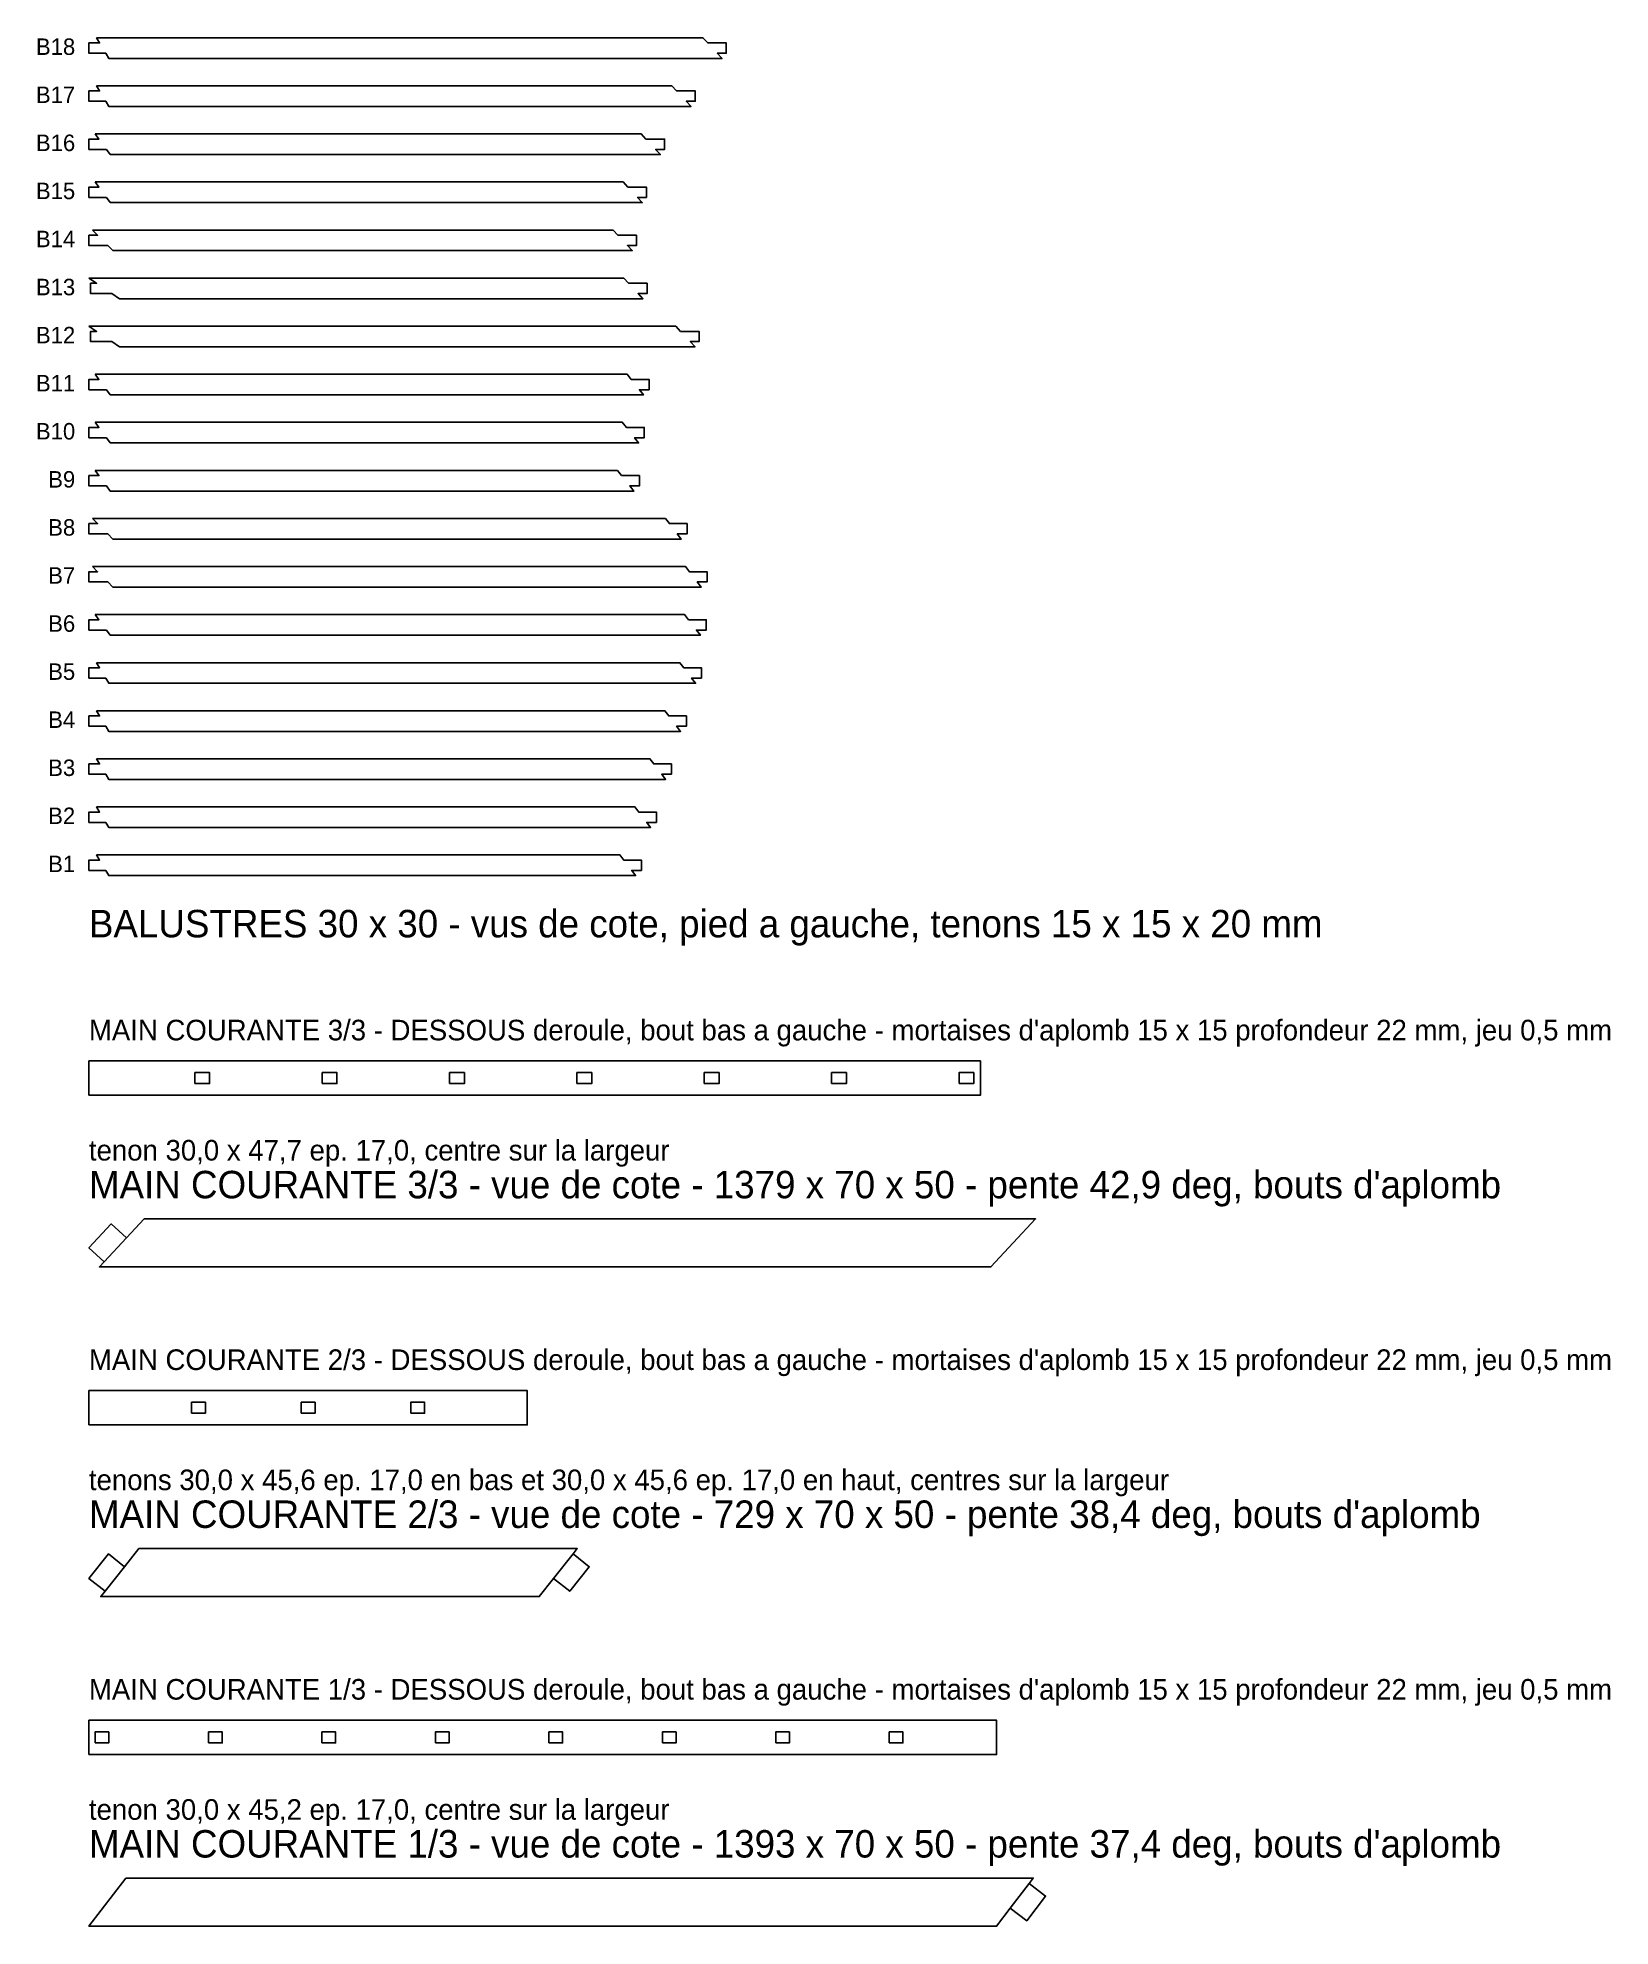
# Model space of a CAD drawing. Header units: millimetres. Extents: x -74 to 2215, y 0 to 2750.
import ezdxf
from ezdxf.enums import TextEntityAlignment as Align

# ---------------------------------------------------------------- set-up
doc = ezdxf.new("R2010")
doc.units = ezdxf.units.MM
for name, color, linetype in [('DECOUPE', 7, 'CONTINUOUS'), ('MORTAISE', 2, 'CONTINUOUS'), ('TENON', 6, 'CONTINUOUS'), ('TEXTE', 3, 'CONTINUOUS')]:
    doc.layers.add(name, color=color, linetype=linetype)

msp = doc.modelspace()

# ---------------------------------------------------------------- linework, layer by layer
at = {"layer": 'DECOUPE'}
for points in [[(11.035, 2750), (15.517, 2742.5), (0, 2742.5), (0, 2727.5), (24.483, 2727.5), (28.965, 2720), (921.734, 2720), (914.753, 2727.5), (927.771, 2727.5), (927.771, 2742.5), (900.79, 2742.5), (893.808, 2750)], [(11.035, 2680), (15.517, 2672.5), (0, 2672.5), (0, 2657.5), (24.483, 2657.5), (28.965, 2650), (876.513, 2650), (869.532, 2657.5), (882.55, 2657.5), (882.55, 2672.5), (855.568, 2672.5), (848.587, 2680)], [(8.941, 2610), (14.471, 2602.5), (0, 2602.5), (0, 2587.5), (25.529, 2587.5), (31.059, 2580), (831.862, 2580), (824.88, 2587.5), (837.899, 2587.5), (837.899, 2602.5), (810.917, 2602.5), (803.935, 2610)], [(8.941, 2540), (14.471, 2532.5), (0, 2532.5), (0, 2517.5), (25.529, 2517.5), (31.059, 2510), (805.582, 2510), (798.6, 2517.5), (811.618, 2517.5), (811.618, 2532.5), (784.637, 2532.5), (777.655, 2540)], [(5.204, 2470), (12.602, 2462.5), (0, 2462.5), (0, 2447.5), (27.398, 2447.5), (34.796, 2440), (790.915, 2440), (783.934, 2447.5), (796.952, 2447.5), (796.952, 2462.5), (769.97, 2462.5), (762.989, 2470)], [(0, 2400), (11.174, 2392.5), (2.348, 2392.5), (2.348, 2377.5), (33.522, 2377.5), (44.696, 2370), (806.459, 2370), (799.478, 2377.5), (812.496, 2377.5), (812.496, 2392.5), (785.515, 2392.5), (778.533, 2400)], [(0, 2330), (11.174, 2322.5), (2.348, 2322.5), (2.348, 2307.5), (33.522, 2307.5), (44.696, 2300), (882.321, 2300), (875.339, 2307.5), (888.358, 2307.5), (888.358, 2322.5), (861.376, 2322.5), (854.395, 2330)], [(8.941, 2260), (14.471, 2252.5), (0, 2252.5), (0, 2237.5), (25.529, 2237.5), (31.059, 2230), (807.25, 2230), (801.301, 2237.5), (815.352, 2237.5), (815.352, 2252.5), (789.403, 2252.5), (783.454, 2260)], [(8.941, 2190), (14.471, 2182.5), (0, 2182.5), (0, 2167.5), (25.529, 2167.5), (31.059, 2160), (800.256, 2160), (794.307, 2167.5), (808.359, 2167.5), (808.359, 2182.5), (782.41, 2182.5), (776.461, 2190)], [(8.941, 2120), (14.471, 2112.5), (0, 2112.5), (0, 2097.5), (25.529, 2097.5), (31.059, 2090), (793.263, 2090), (787.314, 2097.5), (801.365, 2097.5), (801.365, 2112.5), (775.417, 2112.5), (769.468, 2120)], [(5.204, 2050), (12.602, 2042.5), (0, 2042.5), (0, 2027.5), (27.398, 2027.5), (34.796, 2020), (862.193, 2020), (856.464, 2027.5), (870.734, 2027.5), (870.734, 2042.5), (845.004, 2042.5), (839.275, 2050)], [(5.204, 1980), (12.602, 1972.5), (0, 1972.5), (0, 1957.5), (27.398, 1957.5), (34.796, 1950), (891.388, 1950), (885.659, 1957.5), (899.929, 1957.5), (899.929, 1972.5), (874.2, 1972.5), (868.47, 1980)], [(8.941, 1910), (14.471, 1902.5), (0, 1902.5), (0, 1887.5), (25.529, 1887.5), (31.059, 1880), (890.105, 1880), (884.375, 1887.5), (898.645, 1887.5), (898.645, 1902.5), (872.916, 1902.5), (867.186, 1910)], [(11.035, 1840), (15.517, 1832.5), (0, 1832.5), (0, 1817.5), (24.483, 1817.5), (28.965, 1810), (883.154, 1810), (877.424, 1817.5), (891.695, 1817.5), (891.695, 1832.5), (865.965, 1832.5), (860.236, 1840)], [(11.035, 1770), (15.517, 1762.5), (0, 1762.5), (0, 1747.5), (24.483, 1747.5), (28.965, 1740), (861.332, 1740), (855.602, 1747.5), (869.872, 1747.5), (869.872, 1762.5), (844.143, 1762.5), (838.413, 1770)], [(11.035, 1700), (15.517, 1692.5), (0, 1692.5), (0, 1677.5), (24.483, 1677.5), (28.965, 1670), (839.509, 1670), (833.78, 1677.5), (848.05, 1677.5), (848.05, 1692.5), (822.32, 1692.5), (816.591, 1700)], [(11.035, 1630), (15.517, 1622.5), (0, 1622.5), (0, 1607.5), (24.483, 1607.5), (28.965, 1600), (817.687, 1600), (811.957, 1607.5), (826.228, 1607.5), (826.228, 1622.5), (800.498, 1622.5), (794.768, 1630)], [(11.035, 1560), (15.517, 1552.5), (0, 1552.5), (0, 1537.5), (24.483, 1537.5), (28.965, 1530), (795.864, 1530), (790.135, 1537.5), (804.405, 1537.5), (804.405, 1552.5), (778.676, 1552.5), (772.946, 1560)], [(0, 1210), (1297.903, 1210), (1297.903, 1260), (0, 1260)], [(80.307, 1030), (1378.21, 1030), (1313.048, 960), (15.145, 960), (21.958, 967.319), (0, 987.76), (32.507, 1022.681), (54.465, 1002.24)], [(0, 730), (638.189, 730), (638.189, 780), (0, 780)], [(72.812, 550), (711.001, 550), (704.787, 542.165), (728.291, 523.522), (699.984, 487.835), (676.48, 506.478), (655.478, 480), (17.29, 480), (23.504, 487.835), (0, 506.478), (28.307, 542.165), (51.811, 523.522)], [(0, 250), (1321.334, 250), (1321.334, 300), (0, 300)], [(53.476, 70), (1374.809, 70), (1368.739, 62.053), (1392.578, 43.842), (1365.157, 7.947), (1341.317, 26.158), (1321.334, 0), (0, 0)]]:
    msp.add_lwpolyline(points, close=True, dxfattribs=at)
at = {"layer": 'MORTAISE'}
for points in [[(154.175, 1227), (175.668, 1227), (175.668, 1243), (154.175, 1243)], [(339.59, 1227), (361.083, 1227), (361.083, 1243), (339.59, 1243)], [(525.004, 1227), (546.498, 1227), (546.498, 1243), (525.004, 1243)], [(710.419, 1227), (731.912, 1227), (731.912, 1243), (710.419, 1243)], [(895.834, 1227), (917.327, 1227), (917.327, 1243), (895.834, 1243)], [(1081.249, 1227), (1102.742, 1227), (1102.742, 1243), (1081.249, 1243)], [(1266.664, 1227), (1288.157, 1227), (1288.157, 1243), (1266.664, 1243)], [(149.474, 747), (169.62, 747), (169.62, 763), (149.474, 763)], [(309.021, 747), (329.167, 747), (329.167, 763), (309.021, 763)], [(468.569, 747), (488.714, 747), (488.714, 763), (468.569, 763)], [(8.938, 267), (28.814, 267), (28.814, 283), (8.938, 283)], [(174.105, 267), (193.981, 267), (193.981, 283), (174.105, 283)], [(339.271, 267), (359.148, 267), (359.148, 283), (339.271, 283)], [(504.438, 267), (524.314, 267), (524.314, 283), (504.438, 283)], [(669.605, 267), (689.481, 267), (689.481, 283), (669.605, 283)], [(834.772, 267), (854.648, 267), (854.648, 283), (834.772, 283)], [(999.938, 267), (1019.814, 267), (1019.814, 283), (999.938, 283)], [(1165.105, 267), (1184.981, 267), (1184.981, 283), (1165.105, 283)]]:
    msp.add_lwpolyline(points, close=True, dxfattribs=at)
at = {"layer": 'TENON'}
for points in [[(0, 987.76), (21.958, 967.319), (54.465, 1002.24), (32.507, 1022.681)], [(0, 506.478), (23.504, 487.835), (51.811, 523.522), (28.307, 542.165)], [(676.48, 506.478), (699.984, 487.835), (728.291, 523.522), (704.787, 542.165)], [(1341.317, 26.158), (1365.157, 7.947), (1392.578, 43.842), (1368.739, 62.053)]]:
    msp.add_lwpolyline(points, close=True, dxfattribs=at)

# ---------------------------------------------------------------- texts
at = {"layer": 'TEXTE'}
for s, p in [('B18', (-20, 2725)), ('B17', (-20, 2655)), ('B16', (-20, 2585)), ('B15', (-20, 2515)), ('B14', (-20, 2445)), ('B13', (-20, 2375)), ('B12', (-20, 2305)), ('B11', (-20, 2235)), ('B10', (-20, 2165)), ('B9', (-20, 2095)), ('B8', (-20, 2025)), ('B7', (-20, 1955)), ('B6', (-20, 1885)), ('B5', (-20, 1815)), ('B4', (-20, 1745)), ('B3', (-20, 1675)), ('B2', (-20, 1605)), ('B1', (-20, 1535))]:
    msp.add_text(s, height=24, dxfattribs=at).set_placement(p, align=Align.RIGHT)
for s, height, p in [('BALUSTRES 30 x 30 - vus de cote, pied a gauche, tenons 15 x 15 x 20 mm', 40, (0, 1440)), ("MAIN COURANTE 3/3 - DESSOUS deroule, bout bas a gauche - mortaises d'aplomb 15 x 15 profondeur 22 mm, jeu 0,5 mm", 30, (0, 1290)), ('tenon 30,0 x 47,7 ep. 17,0, centre sur la largeur', 30, (0, 1115)), ("MAIN COURANTE 3/3 - vue de cote - 1379 x 70 x 50 - pente 42,9 deg, bouts d'aplomb", 40, (0, 1060)), ("MAIN COURANTE 2/3 - DESSOUS deroule, bout bas a gauche - mortaises d'aplomb 15 x 15 profondeur 22 mm, jeu 0,5 mm", 30, (0, 810)), ('tenons 30,0 x 45,6 ep. 17,0 en bas et 30,0 x 45,6 ep. 17,0 en haut, centres sur la largeur', 30, (0, 635)), ("MAIN COURANTE 2/3 - vue de cote - 729 x 70 x 50 - pente 38,4 deg, bouts d'aplomb", 40, (0, 580)), ("MAIN COURANTE 1/3 - DESSOUS deroule, bout bas a gauche - mortaises d'aplomb 15 x 15 profondeur 22 mm, jeu 0,5 mm", 30, (0, 330)), ('tenon 30,0 x 45,2 ep. 17,0, centre sur la largeur', 30, (0, 155)), ("MAIN COURANTE 1/3 - vue de cote - 1393 x 70 x 50 - pente 37,4 deg, bouts d'aplomb", 40, (0, 100))]:
    msp.add_text(s, height=height, dxfattribs=at).set_placement(p)

doc.saveas('drawing.dxf')
